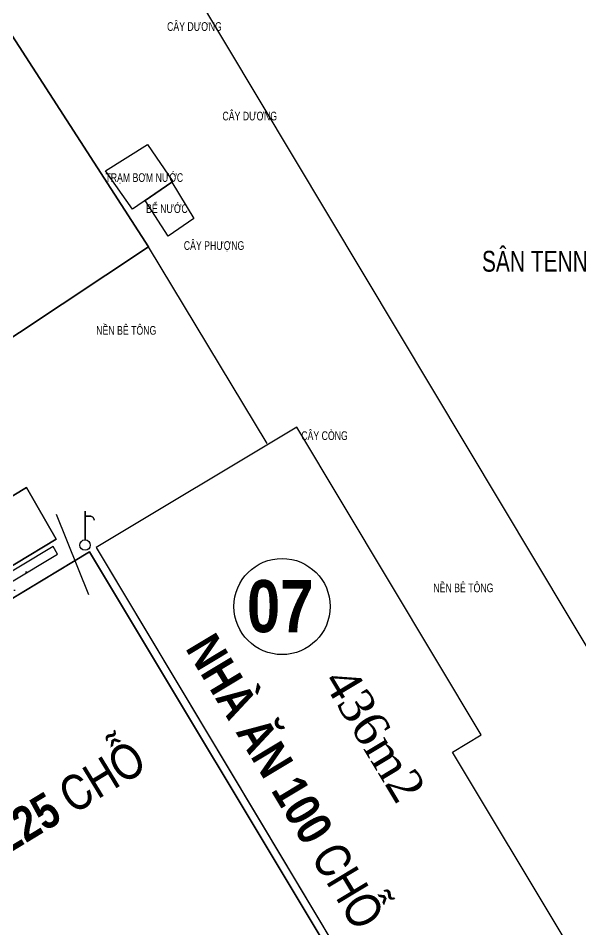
# Model space of a CAD drawing. Header units: millimetres. Extents: x 100 to 288, y -65 to 177.
# Drawn here: x 178.386 to 179.924, y 167.541 to 170.037 of the extents above; entities that cross this region are included whole.
import ezdxf

# ---------------------------------------------------------------- set-up
doc = ezdxf.new("R2010")
doc.units = ezdxf.units.MM
doc.header["$LTSCALE"] = 0.3
doc.header["$MEASUREMENT"] = 0
doc.linetypes.add('DASHDOTX2', pattern=[2, 1, -0.5, 0, -0.5])
doc.layers.add('HATCH1', color=8, linetype='CONTINUOUS')
doc.layers.add('Ky hieu', color=7, linetype='CONTINUOUS')
doc.styles.add('DIM', font='VAVON.TTF')
doc.linetypes.add('FENCELINE2', pattern='A,0.25,-0.1,[132,ltypeshp.shx,S=0.1,R=0,X=-0.1,Y=0],-0.1,1', length=1.45)

# ---------------------------------------------------------------- blocks, each defined once
blk = doc.blocks.new('cot nuoc')
at = {"layer": 'Ky hieu', "color": 1}
for points in [[(474183.71, 1112299.223, 0), (474183.71, 1112301.423, 0), (474183.71, 1112301.423, 0), (474183.71, 1112299.223, 0), (474183.71, 1112299.223, 0)], [(474183.808, 1112301.042, 0), (474184.108, 1112301.042, 0), (474184.108, 1112301.042, 0), (474183.808, 1112301.042, 0), (474183.808, 1112301.042, 0)], [(474184.108, 1112301.042, 0), (474184.108, 1112301.042, 0), (474184.16, 1112301.038, 0), (474184.21, 1112301.024, 0), (474184.258, 1112301.002, 0), (474184.301, 1112300.972, 0), (474184.338, 1112300.935, 0), (474184.368, 1112300.892, 0), (474184.39, 1112300.845, 0), (474184.403, 1112300.794, 0), (474184.408, 1112300.742, 0), (474184.408, 1112300.742, 0), (474184.408, 1112300.742, 0), (474184.408, 1112300.742, 0), (474184.403, 1112300.794, 0), (474184.39, 1112300.845, 0), (474184.368, 1112300.892, 0), (474184.338, 1112300.935, 0), (474184.301, 1112300.972, 0), (474184.258, 1112301.002, 0), (474184.21, 1112301.024, 0), (474184.16, 1112301.038, 0), (474184.108, 1112301.042, 0), (474184.108, 1112301.042, 0), (474184.108, 1112301.042, 0)]]:
    blk.add_polyline3d(points, dxfattribs=at)
blk.add_circle((474183.71, 1112298.823), 0.4, dxfattribs=at)

msp = doc.modelspace()

# ---------------------------------------------------------------- hatches: boundary and pattern name
at = {"layer": 'HATCH1', "linetype": 'Continuous'}
h = msp.add_hatch(dxfattribs=at)
h.set_pattern_fill('AR-CONC,_O', color=256, scale=0.038095)
h.set_pattern_definition([(50, (-22535.63128, -52747.36904), (0.27324326564, -0.0239056882), [0.0285715636, -0.3142871996]), (355, (-22535.63128, -52747.36904), (-0.0528579007, 0.2865507385), [0.0228572509, -0.2514297597]), (100.4514, (-22535.6085, -52747.37103), (0.2203855679, 0.2626448763), [0.0242820919, -0.2671030193]), (46.1842, (-22535.63128, -52747.29285), (0.40656994, -0.0630551606), [0.0428573454, -0.4714307994]), (96.6356, (-22535.5974, -52747.2981), (0.3560636658, 0.371094276), [0.036423139, -0.400654465]), (351.1842, (-22535.63128, -52747.29285), (0.356063376, 0.371094554), [0.0342858763, -0.3771446395]), (21, (-22535.59318, -52747.3119), (0.22739423735, -0.1533793499), [0.0285715636, -0.3142871996]), (326, (-22535.59318, -52747.3119), (0.0926919931, 0.2762489417), [0.0228572509, -0.2514297597]), (71.4514, (-22535.57423, -52747.32468), (0.3200863236, 0.1228693413), [0.0242820919, -0.2671030193]), (37.5, (-22535.63128, -52747.36904), (0.00463234773, 0.12681730555), [0, -0.2483821262, 0, -0.25523930147, 0, -0.2523821451]), (7.5, (-22535.63128, -52747.36904), (0.10021744026, 0.1502527908), [0, -0.14552449726, 0, -0.2426678135, 0, -0.09619093078]), (327.5, (-22535.71623, -52747.36904), (0.20336188913, -0.0085923727), [0, -0.09523854533, 0, -0.2971442614, 0, -0.39428757765]), (317.5, (-22535.75432, -52747.36904), (0.2221672097, 0.0381354116), [0, -0.1238101089, 0, -0.1973342659, 0, -0.28000132326])])
h.paths.add_polyline_path([(178.12784, 169.00315), (177.92955, 168.87135), (178.25621, 168.37991), (178.46017, 168.50317)])

# ---------------------------------------------------------------- linework, layer by layer
at = {"layer": 'HATCH1', "linetype": 'FENCELINE2'}
msp.add_lwpolyline([(178.38673, 170.91434), (178.38673, 170.91434), (178.38673, 170.91434), (178.38673, 170.91434), (180.21018, 172.00039), (181.07867, 170.55887), (184.06151, 165.9584), (182.97281, 165.31953), (182.06098, 164.77251), (178.38673, 170.91434)], dxfattribs=at)
at = {"layer": 'HATCH1', "ltscale": 5}
for points in [[(178.38673, 170.91434), (180.21018, 172.00039), (184.06151, 165.9584), (182.06098, 164.77251)], [(177.99491, 170.56792), (178.74154, 169.41107), (176.62398, 168.00355), (175.97248, 169.07838), (176.14366, 169.1627), (176.09051, 169.25013), (176.25946, 169.33659), (176.21023, 169.41931), (176.38712, 169.53554), (176.43474, 169.45806), (176.9046, 169.74024), (176.86477, 169.80454), (177.19424, 169.99746), (177.12202, 170.11647), (177.45563, 170.31892), (177.40713, 170.39932), (177.58431, 170.51098), (177.65273, 170.39866), (177.74248, 170.48747), (177.83431, 170.46273)], [(179.41013, 167.23064), (179.88186, 167.51372), (179.57352, 168.02755), (179.65207, 168.07452), (179.14783, 168.91771), (178.59863, 168.58765), (179.05055, 167.83195), (179.34069, 167.34677), (179.41031, 167.23075)], [(178.08186, 168.55461), (178.40852, 168.75213), (178.48961, 168.61073), (178.16294, 168.41322)], [(179.26857, 167.42819), (178.58003, 168.5756), (176.88741, 167.55224), (177.57665, 166.41224), (179.26886, 167.42772)]]:
    msp.add_lwpolyline(points, close=True, dxfattribs=at)
at = {"layer": 'HATCH1', "linetype": 'Continuous', "ltscale": 0.7}
for points in [[(176.62398, 168.00355), (178.74154, 169.41107), (177.99491, 170.56792), (177.83431, 170.46273), (177.74248, 170.48747), (177.65273, 170.39866), (177.58431, 170.51098), (177.40713, 170.39932), (177.45563, 170.31892), (177.12115, 170.11594), (177.19424, 169.99746), (176.86477, 169.80454), (176.9046, 169.74024), (176.43474, 169.45806), (176.38712, 169.53554), (176.21023, 169.41931), (176.25946, 169.33659), (176.09051, 169.25013), (176.14366, 169.1627), (175.97248, 169.07838), (176.62398, 168.00355)], [(178.80553, 169.58789), (178.69768, 169.514), (178.62402, 169.61878), (178.73909, 169.69101), (178.80839, 169.58985)], [(179.65195, 168.07472), (179.14783, 168.91771), (178.59863, 168.58765)], [(179.26857, 167.42819), (177.57665, 166.41224), (176.88719, 167.55259), (178.58003, 168.5756), (179.26857, 167.42819)], [(178.59863, 168.58765), (179.41013, 167.23064), (179.88186, 167.51372), (179.57352, 168.02755), (179.65195, 168.07472)]]:
    msp.add_lwpolyline(points, dxfattribs=at)
at = {"layer": 'HATCH1'}
for points in [[(178.80553, 169.58789), (178.80553, 169.58789), (178.8657, 169.48899), (178.79543, 169.43983), (178.73275, 169.53803), (178.80553, 169.58789)], [(179.06653, 168.87245), (178.74154, 169.41107)], [(178.48905, 168.67919), (178.57803, 168.45919)], [(177.23592, 167.80411), (177.97923, 168.26082), (178.49315, 168.56975), (178.48089, 168.59015), (177.96687, 168.28117), (177.22345, 167.82439), (177.23592, 167.80411)]]:
    msp.add_lwpolyline(points, dxfattribs=at)
msp.add_lwpolyline([(178.48961, 168.61073), (178.40852, 168.75213), (178.08186, 168.55461), (178.16294, 168.41322)], close=True, dxfattribs=at)
msp.add_circle((179.10722, 168.42625), 0.1316, dxfattribs=at)

# ---------------------------------------------------------------- block references
at = {"layer": 'HATCH1', "xscale": 0.03571445448739041, "yscale": 0.035714454508188, "zscale": 0.03571445449718068}
msp.add_blockref('cot nuoc', (-16756.64429, -39556.55132), dxfattribs=at)

# ---------------------------------------------------------------- texts
at = {"layer": 'HATCH1', "style": 'DIM', "width": 0.75}
for s, height, p in [('CAÂY DÖÔNG', 0.02381, (178.79266, 170.00233, -0.00007)), ('CAÂY DÖÔNG', 0.02381, (178.94414, 169.7572, -0.00007)), ('TRAÏM BÔM NÖÔÙC', 0.0238096, (178.62402, 169.58876)), ('BEÅ NÖÔÙC', 0.02381, (178.73534, 169.50367)), ('CAÂY PHÖÔÏNG', 0.0238096, (178.83841, 169.4027)), ('SAÂN TENNIS', 0.0571431, (179.65401, 169.34293)), ('NEÀN BEÂ TOÂNG', 0.0238096, (178.59877, 169.17041)), ('CAÂY COØNG', 0.02381, (179.15976, 168.88219, 0)), ('NEÀN BEÂ TOÂNG', 0.0238096, (179.5211, 168.4654))]:
    msp.add_text(s, height=height, dxfattribs=at).set_placement(p)
at = {"layer": 'HATCH1', "linetype": 'DASHDOTX2', "insert": (179.10221, 168.49874), "char_height": 0.1428578, "width": 3.2960884, "attachment_point": 2}
msp.add_mtext('{\\fVNI-Helve-Condense|b1|i0|c0|p2;07}', dxfattribs=at)
at = {"layer": 'HATCH1', "linetype": 'DASHDOTX2', "char_height": 0.0952385, "width": 3.2960884, "attachment_point": 2}
for s, insert, rotation in [('{\\fVNI-Helve-Condense|b1|i0|c0|p2;NHAØ AÊN 100 CHOÃ}', (179.15713, 167.97212), 301.07704), ('{\\fTimes New Roman|b0|i0|c0|p18;436m2}', (179.40153, 168.10049), 301.07704), ('{\\fVNI-Helve-Condense|b1|i0|c0|p2;NHAØ THI ÑAÁU VOÕ THUAÄT 225 CHOÃ}', (177.93826, 167.60457), 31.33578)]:
    msp.add_mtext(s, dxfattribs=dict(at, insert=insert, rotation=rotation))

doc.saveas('drawing.dxf')
